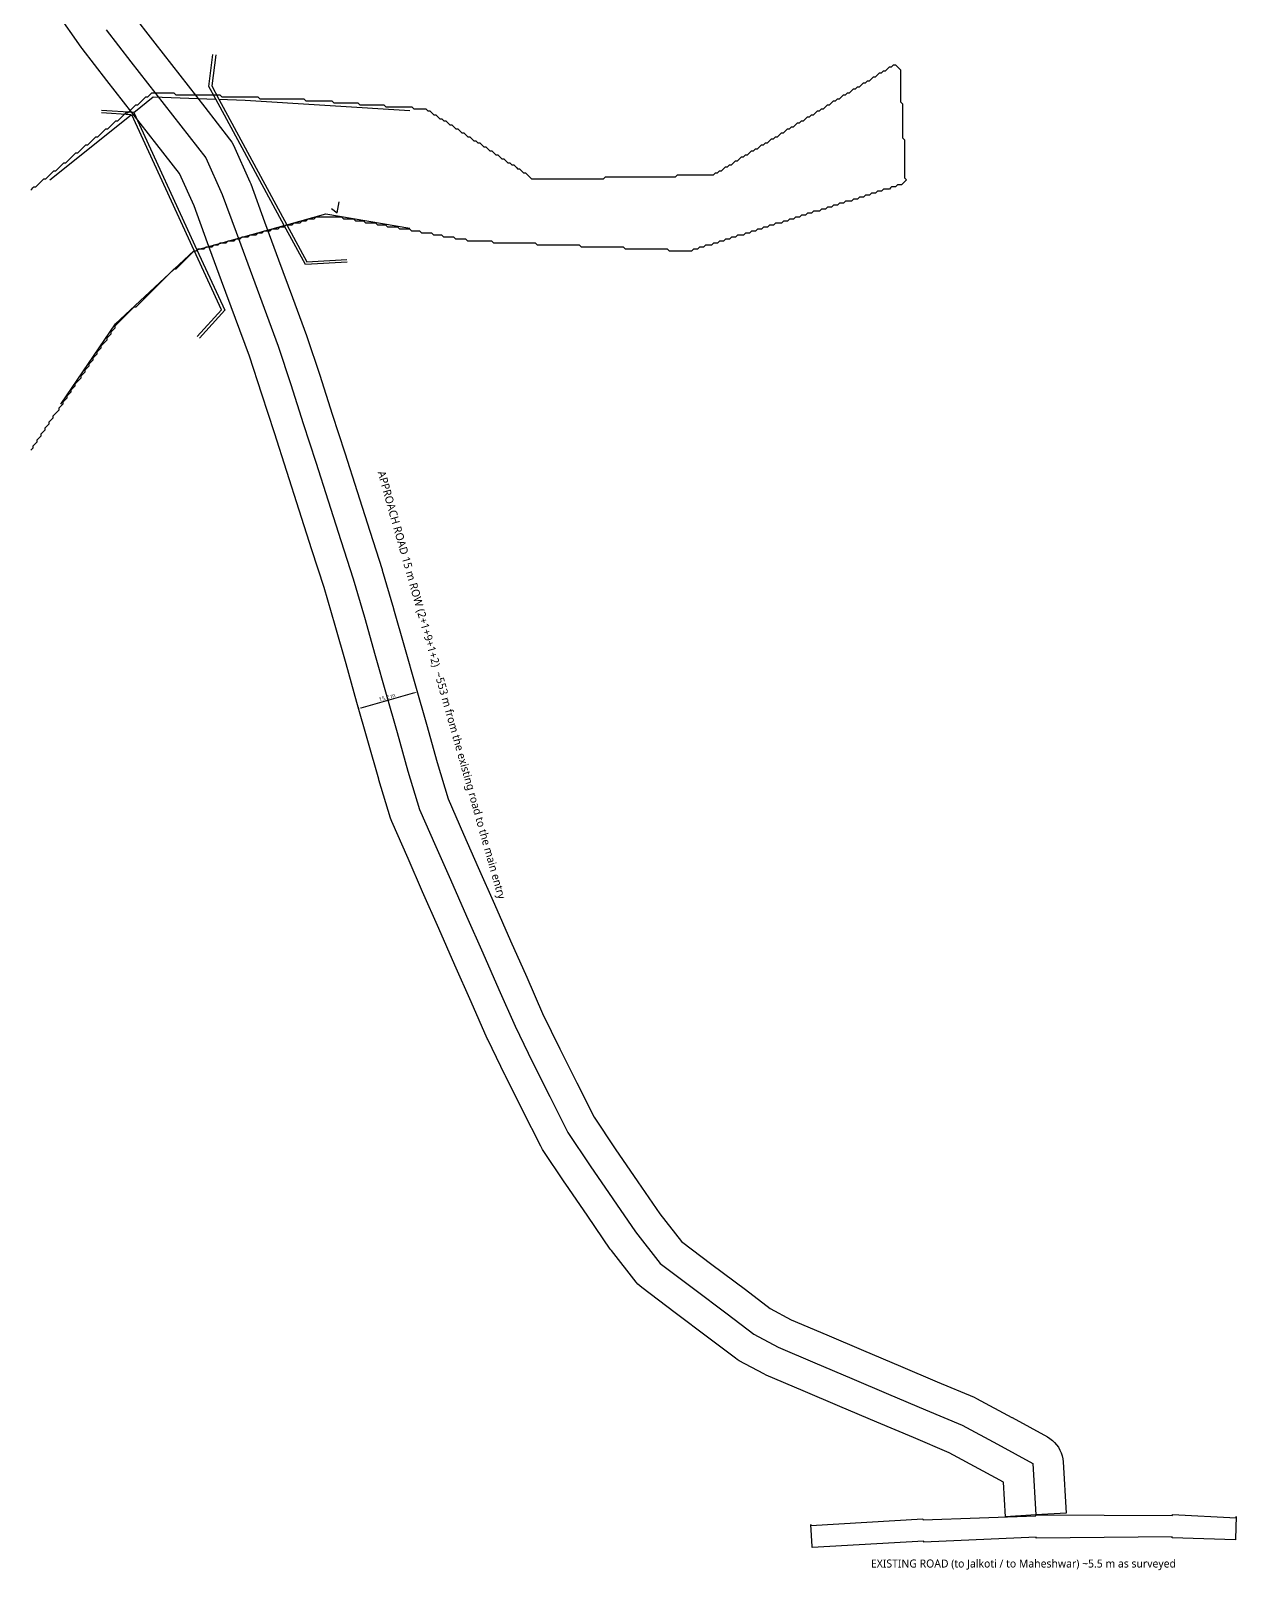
# Model space of a CAD drawing. Header units: metres. Extents: x 77 to 647, y -942 to -10.
# Drawn here: x 345.3 to 646.7, y -941.5 to -556.7 of the extents above; entities that cross this region are included whole.
import ezdxf
from ezdxf.enums import TextEntityAlignment as Align

# ---------------------------------------------------------------- set-up
doc = ezdxf.new("R2010")
doc.units = ezdxf.units.M
for name, color, linetype in [('APPROACH_ROAD', 8, 'Continuous'), ('BRIDGE', 1, 'Continuous'), ('DIM_ROADS', 4, 'Continuous'), ('EXISTING_ROAD', 250, 'Continuous'), ('ROAD_CENTRELINE', 9, 'Continuous'), ('ROAD_TEXT', 7, 'Continuous'), ('STREAM', 5, 'Continuous')]:
    doc.layers.add(name, color=color, linetype=linetype)
doc.styles.add('OpenSans', font='OpenSans-Regular.ttf')
doc.dimstyles.new('ROAD_M', dxfattribs={"dimtxt": 1, "dimasz": 0.6, "dimexe": 0.3, "dimexo": 0.25, "dimgap": 0.2, "dimtad": 1, "dimdec": 1, "dimtxsty": 'OpenSans', "dimcen": 2.5, "dimazin": 3, "dimtfac": 1, "dimtmove": 0, "dimatfit": 3})

# ---------------------------------------------------------------- blocks, each defined once
blk = doc.blocks.new('_CLOSEDFILLED')
at = {"color": 0, "linetype": 'BYBLOCK'}
blk.add_solid([(-1, 0.16), (0, 0), (-1, -0.16)], dxfattribs=at)
blk = doc.blocks.new('*D271')
at = {"color": 0}
for p, q in [((427.83, -725.94), (441.3, -722.12)), ((441.81, -721.72), (441.79, -721.67)), ((427.18, -725.86), (427.17, -725.81))]:
    blk.add_line(p, q, dxfattribs=at)
at = {"layer": 'Defpoints'}
for p in [(441.88, -721.96), (427.25, -726.1), (427.25, -726.1)]:
    blk.add_point(p, dxfattribs=at)
at = {"layer": 'DIM_ROADS', "color": 0, "xscale": 0.6, "yscale": 0.6}
for p, rotation in [((441.88, -721.96), 15.80945522745369), ((427.25, -726.1), 195.8094552274537)]:
    blk.add_blockref('_CLOSEDFILLED', p, dxfattribs=dict(at, rotation=rotation))
at = {"layer": 'DIM_ROADS', "color": 0, "insert": (434.37, -723.36), "char_height": 1, "attachment_point": 5, "rotation": 15.8095, "style": 'OpenSans'}
blk.add_mtext('15,2 m', dxfattribs=at)

msp = doc.modelspace()

# ---------------------------------------------------------------- linework, layer by layer
at = {"layer": 'APPROACH_ROAD'}
msp.add_lwpolyline([(370.2, -551.945), (376.305, -559.785), (382.532, -567.785), (388.76, -575.784), (394.988, -583.783), (395.5, -584.527), (395.919, -585.327), (400.042, -594.466), (400.247, -594.965), (403.738, -604.447), (407.229, -613.929), (410.721, -623.41), (414.212, -632.892), (414.29, -633.114), (417.502, -642.747), (417.528, -642.828), (420.638, -652.516), (423.748, -662.205), (426.858, -671.893), (430.042, -681.811), (433.101, -691.34), (433.157, -691.522), (435.974, -701.118), (435.994, -701.188), (438.718, -710.81), (441.443, -720.432), (444.167, -730.054), (446.874, -739.613), (449.611, -748.684), (453.496, -757.508), (457.155, -765.821), (461.189, -774.985), (465.222, -784.148), (469.256, -793.312), (473.229, -802.337), (477.533, -811.149), (481.813, -819.667), (486.149, -828.296), (491.406, -836.194), (497.037, -844.394), (502.561, -852.438), (507.984, -859.342), (515.561, -865.062), (523.926, -871.376), (530.135, -876.063), (535.409, -878.899), (544.292, -882.67), (553.498, -886.577), (562.704, -890.484), (571.91, -894.391), (581.116, -898.298), (581.74, -898.597), (590.58, -903.34), (590.642, -903.374), (599.444, -908.203), (600.097, -908.605), (600.706, -909.071), (601.264, -909.596), (601.767, -910.174), (602.209, -910.8), (602.586, -911.467), (602.894, -912.169), (603.13, -912.899), (603.29, -913.648), (603.375, -914.41), (604.147, -927.239), (596.56, -927.695), (588.974, -928.151), (588.454, -919.511), (583.362, -916.717), (574.858, -912.154), (565.971, -908.383), (556.766, -904.476), (547.56, -900.569), (538.354, -896.662), (529.148, -892.755), (528.517, -892.452), (522.421, -889.173), (521.92, -888.878), (521.442, -888.546), (514.768, -883.508), (506.403, -877.193), (498.038, -870.879), (497.533, -870.463), (497.066, -870.004), (496.64, -869.508), (490.457, -861.635), (490.169, -861.243), (484.507, -852.998), (478.845, -844.753), (478.784, -844.662), (473.24, -836.333), (472.775, -835.535), (468.231, -826.491), (463.932, -817.935), (463.894, -817.859), (459.505, -808.873), (459.378, -808.599), (455.344, -799.436), (451.31, -790.272), (447.277, -781.109), (443.243, -771.945), (439.584, -763.632), (435.513, -754.384), (435.193, -753.518), (432.303, -743.942), (432.267, -743.817), (429.542, -734.195), (426.818, -724.573), (424.093, -714.951), (421.379, -705.364), (418.599, -695.895), (415.569, -686.457), (412.386, -676.539), (409.276, -666.85), (406.166, -657.162), (403.068, -647.515), (399.908, -638.033), (396.457, -628.662), (392.966, -619.181), (389.474, -609.699), (386.076, -600.471), (382.437, -592.405), (376.767, -585.122), (370.539, -577.122), (364.311, -569.123), (358.083, -561.124), (357.844, -560.799), (351.8, -552.124)], dxfattribs=at)
at = {"layer": 'BRIDGE'}
for points in [[(389.767, -570.589), (390.82, -562.613)], [(391.52, -562.703), (390.493, -570.453)], [(371.042, -577.13), (375.885, -573.251)], [(375.885, -573.251), (391.49, -573.769)], [(391.49, -573.769), (389.767, -570.589)], [(390.493, -570.453), (392.305, -573.796)], [(362.984, -576.531), (370.988, -577.012)], [(371.042, -577.13), (386.817, -611.463)], [(408.614, -605.37), (391.49, -573.769)], [(392.305, -573.796), (398.888, -574.014)], [(392.305, -573.796), (409.311, -605.175)], [(398.888, -574.014), (440, -576.657)], [(350, -593.987), (370.352, -577.683)], [(370.352, -577.683), (362.938, -577.239)], [(386.128, -611.655), (370.524, -577.694)], [(421.828, -602.178), (422.327, -599.425)], [(409.311, -605.175), (419.057, -602.45)], [(419.057, -602.45), (440, -606.01)], [(420.447, -601.124), (421.828, -602.178)], [(386.817, -611.463), (408.614, -605.37)], [(413.915, -615.151), (408.614, -605.37)], [(409.311, -605.175), (414.323, -614.425)], [(366.463, -629.942), (386.005, -611.69)], [(392.919, -626.435), (386.128, -611.655)], [(386.817, -611.463), (393.755, -626.562)], [(424.353, -614.561), (413.915, -615.151)], [(414.323, -614.425), (424.317, -613.852)], [(386.896, -633.094), (392.919, -626.435)], [(393.755, -626.562), (387.413, -633.576)], [(352.801, -650), (366.463, -629.942)]]:
    msp.add_lwpolyline(points, dxfattribs=at)
at = {"layer": 'EXISTING_ROAD'}
msp.add_lwpolyline([(540.269, -930.057), (540.288, -930.311), (568.333, -928.703), (568.351, -928.958), (596.56, -927.94), (596.56, -927.695), (630.72, -927.849), (630.729, -927.595), (646.655, -928.385), (646.664, -928.131), (646.474, -933.682), (646.464, -933.927), (630.638, -933.4), (630.638, -933.146), (596.669, -933.491), (596.66, -933.246), (568.578, -934.5), (568.569, -934.245), (540.642, -935.844), (540.633, -935.599), (540.269, -930.057)], close=True, dxfattribs=at)
at = {"layer": 'ROAD_CENTRELINE'}
msp.add_lwpolyline([(364.08, -556.455), (370.308, -564.454), (376.536, -572.453), (382.764, -580.453), (388.992, -588.452), (393.115, -597.591), (396.606, -607.073), (400.098, -616.555), (403.589, -626.036), (407.08, -635.518), (410.292, -645.151), (413.402, -654.839), (416.512, -664.528), (419.622, -674.216), (422.806, -684.134), (425.865, -693.663), (428.682, -703.259), (431.406, -712.881), (434.13, -722.503), (436.855, -732.124), (439.579, -741.746), (442.469, -751.322), (446.54, -760.57), (450.199, -768.883), (454.233, -778.047), (458.266, -787.21), (462.3, -796.374), (466.334, -805.537), (470.723, -814.523), (475.022, -823.079), (479.566, -832.122), (485.11, -840.451), (490.772, -848.696), (496.434, -856.941), (502.617, -864.813), (510.982, -871.128), (519.347, -877.442), (526.021, -882.48), (532.117, -885.759), (541.323, -889.666), (550.529, -893.573), (559.735, -897.48), (568.941, -901.387), (578.146, -905.294), (586.986, -910.037), (595.789, -914.866), (596.56, -927.695)], dxfattribs=at)
at = {"layer": 'STREAM'}
msp.add_lwpolyline([(345.25, -596.5), (345.5, -596.25), (345.75, -596), (346, -595.75), (346.5, -595.75), (346.75, -595.5), (347, -595.25), (347.25, -595), (347.5, -594.75), (347.75, -594.5), (348, -594.25), (348.25, -594), (348.5, -593.75), (349, -593.75), (349.25, -593.5), (349.5, -593.25), (349.75, -593), (350, -592.75), (350.25, -592.5), (350.5, -592.25), (350.75, -592), (351, -591.75), (351.5, -591.75), (351.75, -591.5), (352, -591.25), (352.25, -591), (352.5, -590.75), (352.75, -590.5), (353, -590.25), (353.25, -590), (353.5, -589.75), (354, -589.75), (354.25, -589.5), (354.5, -589.25), (354.75, -589), (355, -588.75), (355.25, -588.5), (355.5, -588.25), (355.75, -588), (356, -587.75), (356.25, -587.5), (356.5, -587.25), (357, -587.25), (357.25, -587), (357.5, -586.75), (357.75, -586.5), (358, -586.25), (358.25, -586), (358.5, -585.75), (358.75, -585.5), (359, -585.25), (359.5, -585.25), (359.75, -585), (360, -584.75), (360.25, -584.5), (360.5, -584.25), (360.75, -584), (361, -583.75), (361.25, -583.5), (361.5, -583.25), (362, -583.25), (362.25, -583), (362.5, -582.75), (362.75, -582.5), (363, -582.25), (363.25, -582), (363.5, -581.75), (363.75, -581.5), (364, -581.25), (364.5, -581.25), (364.75, -581), (365, -580.75), (365.25, -580.5), (365.5, -580.25), (365.75, -580), (366, -579.75), (366.25, -579.5), (366.5, -579.25), (367, -579.25), (367.25, -579), (367.5, -578.75), (367.75, -578.5), (368, -578.25), (368.25, -578), (368.5, -577.75), (368.75, -577.5), (369, -577.25), (369.5, -577.25), (369.75, -577), (370, -576.75), (370.25, -576.5), (370.5, -576.25), (370.75, -576), (371, -575.75), (371.25, -575.5), (371.5, -575.25), (372, -575.25), (372.25, -575), (372.5, -574.75), (372.75, -574.5), (373, -574.25), (373.25, -574), (373.5, -573.75), (373.75, -573.5), (374, -573.25), (374.5, -573.25), (374.75, -573), (375, -572.75), (375.25, -572.5), (375.5, -572.25), (376, -572.25), (376.5, -572.25), (377, -572.25), (377.5, -572.25), (378, -572.25), (378.5, -572.25), (379, -572.25), (379.5, -572.25), (380, -572.25), (380.5, -572.25), (381, -572.25), (381.25, -572.5), (381.5, -572.75), (382, -572.75), (382.5, -572.75), (383, -572.75), (383.5, -572.75), (384, -572.75), (384.5, -572.75), (385, -572.75), (385.5, -572.75), (386, -572.75), (386.5, -572.75), (387, -572.75), (387.5, -572.75), (388, -572.75), (388.5, -572.75), (389, -572.75), (389.5, -572.75), (390, -572.75), (390.5, -572.75), (391, -572.75), (391.5, -572.75), (392, -572.75), (392.5, -572.75), (392.75, -573), (393, -573.25), (393.5, -573.25), (394, -573.25), (394.5, -573.25), (395, -573.25), (395.5, -573.25), (396, -573.25), (396.5, -573.25), (397, -573.25), (397.5, -573.25), (398, -573.25), (398.5, -573.25), (399, -573.25), (399.5, -573.25), (400, -573.25), (400.5, -573.25), (401, -573.25), (401.5, -573.25), (402, -573.25), (402.25, -573.5), (402.5, -573.75), (403, -573.75), (403.5, -573.75), (404, -573.75), (404.5, -573.75), (405, -573.75), (405.5, -573.75), (406, -573.75), (406.5, -573.75), (407, -573.75), (407.5, -573.75), (408, -573.75), (408.5, -573.75), (409, -573.75), (409.5, -573.75), (410, -573.75), (410.5, -573.75), (411, -573.75), (411.5, -573.75), (412, -573.75), (412.5, -573.75), (413, -573.75), (413.5, -573.75), (413.75, -574), (414, -574.25), (414.5, -574.25), (415, -574.25), (415.5, -574.25), (416, -574.25), (416.5, -574.25), (417, -574.25), (417.5, -574.25), (418, -574.25), (418.5, -574.25), (419, -574.25), (419.5, -574.25), (420, -574.25), (420.5, -574.25), (420.75, -574.5), (421, -574.75), (421.5, -574.75), (422, -574.75), (422.5, -574.75), (423, -574.75), (423.5, -574.75), (424, -574.75), (424.5, -574.75), (425, -574.75), (425.5, -574.75), (426, -574.75), (426.5, -574.75), (427, -574.75), (427.25, -575), (427.5, -575.25), (428, -575.25), (428.5, -575.25), (429, -575.25), (429.5, -575.25), (430, -575.25), (430.5, -575.25), (431, -575.25), (431.5, -575.25), (432, -575.25), (432.5, -575.25), (433, -575.25), (433.5, -575.25), (433.75, -575.5), (434, -575.75), (434.5, -575.75), (435, -575.75), (435.5, -575.75), (436, -575.75), (436.5, -575.75), (437, -575.75), (437.5, -575.75), (438, -575.75), (438.5, -575.75), (439, -575.75), (439.5, -575.75), (440, -575.75), (440.5, -575.75), (440.75, -576), (441, -576.25), (441.5, -576.25), (442, -576.25), (442.5, -576.25), (443, -576.25), (443.5, -576.25), (444, -576.25), (444.25, -576.5), (444.5, -576.75), (445, -576.75), (445.25, -577), (445.5, -577.25), (445.75, -577.5), (446, -577.75), (446.5, -577.75), (446.75, -578), (447, -578.25), (447.25, -578.5), (447.5, -578.75), (448, -578.75), (448.25, -579), (448.5, -579.25), (449, -579.25), (449.25, -579.5), (449.5, -579.75), (449.75, -580), (450, -580.25), (450.5, -580.25), (450.75, -580.5), (451, -580.75), (451.25, -581), (451.5, -581.25), (452, -581.25), (452.25, -581.5), (452.5, -581.75), (452.75, -582), (453, -582.25), (453.5, -582.25), (453.75, -582.5), (454, -582.75), (454.25, -583), (454.5, -583.25), (455, -583.25), (455.25, -583.5), (455.5, -583.75), (455.75, -584), (456, -584.25), (456.5, -584.25), (456.75, -584.5), (457, -584.75), (457.5, -584.75), (457.75, -585), (458, -585.25), (458.25, -585.5), (458.5, -585.75), (459, -585.75), (459.25, -586), (459.5, -586.25), (459.75, -586.5), (460, -586.75), (460.5, -586.75), (460.75, -587), (461, -587.25), (461.25, -587.5), (461.5, -587.75), (462, -587.75), (462.25, -588), (462.5, -588.25), (462.75, -588.5), (463, -588.75), (463.5, -588.75), (463.75, -589), (464, -589.25), (464.25, -589.5), (464.5, -589.75), (465, -589.75), (465.25, -590), (465.5, -590.25), (466, -590.25), (466.25, -590.5), (466.5, -590.75), (466.75, -591), (467, -591.25), (467.5, -591.25), (467.75, -591.5), (468, -591.75), (468.25, -592), (468.5, -592.25), (469, -592.25), (469.25, -592.5), (469.5, -592.75), (469.75, -593), (470, -593.25), (470.25, -593.5), (470.5, -593.75), (471, -593.75), (471.5, -593.75), (472, -593.75), (472.5, -593.75), (473, -593.75), (473.5, -593.75), (474, -593.75), (474.5, -593.75), (475, -593.75), (475.5, -593.75), (476, -593.75), (476.5, -593.75), (477, -593.75), (477.5, -593.75), (478, -593.75), (478.5, -593.75), (479, -593.75), (479.5, -593.75), (480, -593.75), (480.5, -593.75), (481, -593.75), (481.5, -593.75), (482, -593.75), (482.5, -593.75), (483, -593.75), (483.5, -593.75), (484, -593.75), (484.5, -593.75), (485, -593.75), (485.5, -593.75), (486, -593.75), (486.5, -593.75), (487, -593.75), (487.5, -593.75), (488, -593.75), (488.5, -593.75), (488.75, -593.5), (489, -593.25), (489.5, -593.25), (490, -593.25), (490.5, -593.25), (491, -593.25), (491.5, -593.25), (492, -593.25), (492.5, -593.25), (493, -593.25), (493.5, -593.25), (494, -593.25), (494.5, -593.25), (495, -593.25), (495.5, -593.25), (496, -593.25), (496.5, -593.25), (497, -593.25), (497.5, -593.25), (498, -593.25), (498.5, -593.25), (499, -593.25), (499.5, -593.25), (500, -593.25), (500.5, -593.25), (501, -593.25), (501.5, -593.25), (502, -593.25), (502.5, -593.25), (503, -593.25), (503.5, -593.25), (504, -593.25), (504.5, -593.25), (505, -593.25), (505.5, -593.25), (506, -593.25), (506.5, -593.25), (506.75, -593), (507, -592.75), (507.5, -592.75), (508, -592.75), (508.5, -592.75), (509, -592.75), (509.5, -592.75), (510, -592.75), (510.5, -592.75), (511, -592.75), (511.5, -592.75), (512, -592.75), (512.5, -592.75), (513, -592.75), (513.5, -592.75), (514, -592.75), (514.5, -592.75), (515, -592.75), (515.5, -592.75), (516, -592.75), (516.25, -592.5), (516.5, -592.25), (517, -592.25), (517.25, -592), (517.5, -591.75), (518, -591.75), (518.25, -591.5), (518.5, -591.25), (518.75, -591), (519, -590.75), (519.5, -590.75), (519.75, -590.5), (520, -590.25), (520.5, -590.25), (520.75, -590), (521, -589.75), (521.25, -589.5), (521.5, -589.25), (522, -589.25), (522.25, -589), (522.5, -588.75), (522.75, -588.5), (523, -588.25), (523.5, -588.25), (523.75, -588), (524, -587.75), (524.5, -587.75), (524.75, -587.5), (525, -587.25), (525.25, -587), (525.5, -586.75), (526, -586.75), (526.25, -586.5), (526.5, -586.25), (527, -586.25), (527.25, -586), (527.5, -585.75), (527.75, -585.5), (528, -585.25), (528.5, -585.25), (528.75, -585), (529, -584.75), (529.5, -584.75), (529.75, -584.5), (530, -584.25), (530.25, -584), (530.5, -583.75), (531, -583.75), (531.25, -583.5), (531.5, -583.25), (532, -583.25), (532.25, -583), (532.5, -582.75), (532.75, -582.5), (533, -582.25), (533.5, -582.25), (533.75, -582), (534, -581.75), (534.25, -581.5), (534.5, -581.25), (535, -581.25), (535.25, -581), (535.5, -580.75), (536, -580.75), (536.25, -580.5), (536.5, -580.25), (536.75, -580), (537, -579.75), (537.5, -579.75), (537.75, -579.5), (538, -579.25), (538.5, -579.25), (538.75, -579), (539, -578.75), (539.25, -578.5), (539.5, -578.25), (540, -578.25), (540.25, -578), (540.5, -577.75), (541, -577.75), (541.25, -577.5), (541.5, -577.25), (541.75, -577), (542, -576.75), (542.5, -576.75), (542.75, -576.5), (543, -576.25), (543.5, -576.25), (543.75, -576), (544, -575.75), (544.25, -575.5), (544.5, -575.25), (545, -575.25), (545.25, -575), (545.5, -574.75), (545.75, -574.5), (546, -574.25), (546.5, -574.25), (546.75, -574), (547, -573.75), (547.5, -573.75), (547.75, -573.5), (548, -573.25), (548.25, -573), (548.5, -572.75), (549, -572.75), (549.25, -572.5), (549.5, -572.25), (550, -572.25), (550.25, -572), (550.5, -571.75), (550.75, -571.5), (551, -571.25), (551.5, -571.25), (551.75, -571), (552, -570.75), (552.5, -570.75), (552.75, -570.5), (553, -570.25), (553.25, -570), (553.5, -569.75), (554, -569.75), (554.25, -569.5), (554.5, -569.25), (555, -569.25), (555.25, -569), (555.5, -568.75), (555.75, -568.5), (556, -568.25), (556.5, -568.25), (556.75, -568), (557, -567.75), (557.25, -567.5), (557.5, -567.25), (558, -567.25), (558.25, -567), (558.5, -566.75), (559, -566.75), (559.25, -566.5), (559.5, -566.25), (559.75, -566), (560, -565.75), (560.5, -565.75), (560.75, -565.5), (561, -565.25), (561.5, -565.25), (561.75, -565.5), (562, -565.75), (562.25, -566), (562.5, -566.25), (562.75, -566.5), (562.75, -567), (562.75, -567.5), (562.75, -568), (562.75, -568.5), (562.75, -569), (562.75, -569.5), (562.75, -570), (562.75, -570.5), (562.75, -571), (562.75, -571.5), (562.75, -572), (562.75, -572.5), (562.75, -573), (562.75, -573.5), (562.75, -574), (562.75, -574.5), (563, -574.75), (563.25, -575), (563.25, -575.5), (563.25, -576), (563.25, -576.5), (563.25, -577), (563.25, -577.5), (563.25, -578), (563.25, -578.5), (563.25, -579), (563.25, -579.5), (563.25, -580), (563.25, -580.5), (563.25, -581), (563.25, -581.5), (563.25, -582), (563.25, -582.5), (563.25, -583), (563.25, -583.5), (563.5, -583.75), (563.75, -584), (563.75, -584.5), (563.75, -585), (563.75, -585.5), (563.75, -586), (563.75, -586.5), (563.75, -587), (563.75, -587.5), (563.75, -588), (563.75, -588.5), (563.75, -589), (563.75, -589.5), (563.75, -590), (563.75, -590.5), (563.75, -591), (563.75, -591.5), (563.75, -592), (563.75, -592.5), (563.75, -593), (563.75, -593.5), (564, -593.75), (564.25, -594), (564, -594.25), (563.75, -594.5), (563.5, -594.75), (563.25, -595), (563, -595.25), (562.5, -595.25), (562, -595.25), (561.75, -595.5), (561.5, -595.75), (561, -595.75), (560.5, -595.75), (560.25, -596), (560, -596.25), (559.5, -596.25), (559, -596.25), (558.5, -596.25), (558.25, -596.5), (558, -596.75), (557.5, -596.75), (557, -596.75), (556.75, -597), (556.5, -597.25), (556, -597.25), (555.5, -597.25), (555.25, -597.5), (555, -597.75), (554.5, -597.75), (554, -597.75), (553.75, -598), (553.5, -598.25), (553, -598.25), (552.5, -598.25), (552.25, -598.5), (552, -598.75), (551.5, -598.75), (551, -598.75), (550.75, -599), (550.5, -599.25), (550, -599.25), (549.5, -599.25), (549, -599.25), (548.75, -599.5), (548.5, -599.75), (548, -599.75), (547.5, -599.75), (547.25, -600), (547, -600.25), (546.5, -600.25), (546, -600.25), (545.75, -600.5), (545.5, -600.75), (545, -600.75), (544.5, -600.75), (544.25, -601), (544, -601.25), (543.5, -601.25), (543, -601.25), (542.75, -601.5), (542.5, -601.75), (542, -601.75), (541.5, -601.75), (541, -601.75), (540.75, -602), (540.5, -602.25), (540, -602.25), (539.5, -602.25), (539.25, -602.5), (539, -602.75), (538.5, -602.75), (538, -602.75), (537.75, -603), (537.5, -603.25), (537, -603.25), (536.5, -603.25), (536.25, -603.5), (536, -603.75), (535.5, -603.75), (535, -603.75), (534.75, -604), (534.5, -604.25), (534, -604.25), (533.5, -604.25), (533.25, -604.5), (533, -604.75), (532.5, -604.75), (532, -604.75), (531.5, -604.75), (531.25, -605), (531, -605.25), (530.5, -605.25), (530, -605.25), (529.75, -605.5), (529.5, -605.75), (529, -605.75), (528.5, -605.75), (528.25, -606), (528, -606.25), (527.5, -606.25), (527, -606.25), (526.75, -606.5), (526.5, -606.75), (526, -606.75), (525.5, -606.75), (525.25, -607), (525, -607.25), (524.5, -607.25), (524, -607.25), (523.75, -607.5), (523.5, -607.75), (523, -607.75), (522.5, -607.75), (522, -607.75), (521.75, -608), (521.5, -608.25), (521, -608.25), (520.5, -608.25), (520.25, -608.5), (520, -608.75), (519.5, -608.75), (519, -608.75), (518.75, -609), (518.5, -609.25), (518, -609.25), (517.5, -609.25), (517.25, -609.5), (517, -609.75), (516.5, -609.75), (516, -609.75), (515.75, -610), (515.5, -610.25), (515, -610.25), (514.5, -610.25), (514, -610.25), (513.75, -610.5), (513.5, -610.75), (513, -610.75), (512.5, -610.75), (512.25, -611), (512, -611.25), (511.5, -611.25), (511, -611.25), (510.75, -611.5), (510.5, -611.75), (510, -611.75), (509.5, -611.75), (509, -611.75), (508.5, -611.75), (508, -611.75), (507.5, -611.75), (507, -611.75), (506.5, -611.75), (506, -611.75), (505.5, -611.75), (505, -611.75), (504.75, -611.5), (504.5, -611.25), (504, -611.25), (503.5, -611.25), (503, -611.25), (502.5, -611.25), (502, -611.25), (501.5, -611.25), (501, -611.25), (500.5, -611.25), (500, -611.25), (499.5, -611.25), (499, -611.25), (498.5, -611.25), (498, -611.25), (497.5, -611.25), (497, -611.25), (496.5, -611.25), (496, -611.25), (495.5, -611.25), (495, -611.25), (494.5, -611.25), (494, -611.25), (493.75, -611), (493.5, -610.75), (493, -610.75), (492.5, -610.75), (492, -610.75), (491.5, -610.75), (491, -610.75), (490.5, -610.75), (490, -610.75), (489.5, -610.75), (489, -610.75), (488.5, -610.75), (488, -610.75), (487.5, -610.75), (487, -610.75), (486.5, -610.75), (486, -610.75), (485.5, -610.75), (485, -610.75), (484.5, -610.75), (484, -610.75), (483.5, -610.75), (483, -610.75), (482.75, -610.5), (482.5, -610.25), (482, -610.25), (481.5, -610.25), (481, -610.25), (480.5, -610.25), (480, -610.25), (479.5, -610.25), (479, -610.25), (478.5, -610.25), (478, -610.25), (477.5, -610.25), (477, -610.25), (476.5, -610.25), (476, -610.25), (475.5, -610.25), (475, -610.25), (474.5, -610.25), (474, -610.25), (473.5, -610.25), (473, -610.25), (472.5, -610.25), (472, -610.25), (471.75, -610), (471.5, -609.75), (471, -609.75), (470.5, -609.75), (470, -609.75), (469.5, -609.75), (469, -609.75), (468.5, -609.75), (468, -609.75), (467.5, -609.75), (467, -609.75), (466.5, -609.75), (466, -609.75), (465.5, -609.75), (465, -609.75), (464.5, -609.75), (464, -609.75), (463.5, -609.75), (463, -609.75), (462.5, -609.75), (462, -609.75), (461.5, -609.75), (461, -609.75), (460.75, -609.5), (460.5, -609.25), (460, -609.25), (459.5, -609.25), (459, -609.25), (458.5, -609.25), (458, -609.25), (457.5, -609.25), (457, -609.25), (456.5, -609.25), (456, -609.25), (455.5, -609.25), (455, -609.25), (454.5, -609.25), (454.25, -609), (454, -608.75), (453.5, -608.75), (453, -608.75), (452.5, -608.75), (452, -608.75), (451.5, -608.75), (451.25, -608.5), (451, -608.25), (450.5, -608.25), (450, -608.25), (449.5, -608.25), (449, -608.25), (448.5, -608.25), (448.25, -608), (448, -607.75), (447.5, -607.75), (447, -607.75), (446.5, -607.75), (446, -607.75), (445.75, -607.5), (445.5, -607.25), (445, -607.25), (444.5, -607.25), (444, -607.25), (443.5, -607.25), (443, -607.25), (442.75, -607), (442.5, -606.75), (442, -606.75), (441.5, -606.75), (441, -606.75), (440.5, -606.75), (440.25, -606.5), (440, -606.25), (439.5, -606.25), (439, -606.25), (438.5, -606.25), (438, -606.25), (437.5, -606.25), (437.25, -606), (437, -605.75), (436.5, -605.75), (436, -605.75), (435.5, -605.75), (435, -605.75), (434.5, -605.75), (434.25, -605.5), (434, -605.25), (433.5, -605.25), (433, -605.25), (432.5, -605.25), (432, -605.25), (431.75, -605), (431.5, -604.75), (431, -604.75), (430.5, -604.75), (430, -604.75), (429.5, -604.75), (429, -604.75), (428.75, -604.5), (428.5, -604.25), (428, -604.25), (427.5, -604.25), (427, -604.25), (426.5, -604.25), (426.25, -604), (426, -603.75), (425.5, -603.75), (425, -603.75), (424.5, -603.75), (424, -603.75), (423.5, -603.75), (423.25, -603.5), (423, -603.25), (422.5, -603.25), (422, -603.25), (421.5, -603.25), (421, -603.25), (420.5, -603.25), (420, -603.25), (419.5, -603.25), (419, -603.25), (418.5, -603.25), (418, -603.25), (417.5, -603.25), (417, -603.25), (416.5, -603.25), (416.25, -603.5), (416, -603.75), (415.5, -603.75), (415, -603.75), (414.5, -603.75), (414.25, -604), (414, -604.25), (413.5, -604.25), (413, -604.25), (412.75, -604.5), (412.5, -604.75), (412, -604.75), (411.5, -604.75), (411, -604.75), (410.75, -605), (410.5, -605.25), (410, -605.25), (409.5, -605.25), (409, -605.25), (408.75, -605.5), (408.5, -605.75), (408, -605.75), (407.5, -605.75), (407.25, -606), (407, -606.25), (406.5, -606.25), (406, -606.25), (405.5, -606.25), (405.25, -606.5), (405, -606.75), (404.5, -606.75), (404, -606.75), (403.5, -606.75), (403.25, -607), (403, -607.25), (402.5, -607.25), (402, -607.25), (401.75, -607.5), (401.5, -607.75), (401, -607.75), (400.5, -607.75), (400, -607.75), (399.75, -608), (399.5, -608.25), (399, -608.25), (398.5, -608.25), (398, -608.25), (397.75, -608.5), (397.5, -608.75), (397, -608.75), (396.5, -608.75), (396.25, -609), (396, -609.25), (395.5, -609.25), (395, -609.25), (394.5, -609.25), (394.25, -609.5), (394, -609.75), (393.5, -609.75), (393, -609.75), (392.5, -609.75), (392.25, -610), (392, -610.25), (391.5, -610.25), (391, -610.25), (390.75, -610.5), (390.5, -610.75), (390, -610.75), (389.5, -610.75), (389, -610.75), (388.75, -611), (388.5, -611.25), (388, -611.25), (387.5, -611.25), (387, -611.25), (386.75, -611.5), (386.5, -611.75), (386, -611.75), (385.75, -612), (385.5, -612.25), (385.25, -612.5), (385, -612.75), (384.75, -613), (384.5, -613.25), (384.25, -613.5), (384, -613.75), (383.75, -614), (383.5, -614.25), (383.25, -614.5), (383, -614.75), (382.75, -615), (382.5, -615.25), (382.25, -615.5), (382, -615.75), (381.75, -616), (381.5, -616.25), (381, -616.25), (380.75, -616.5), (380.5, -616.75), (380.25, -617), (380, -617.25), (379.75, -617.5), (379.5, -617.75), (379.25, -618), (379, -618.25), (378.75, -618.5), (378.5, -618.75), (378.25, -619), (378, -619.25), (377.75, -619.5), (377.5, -619.75), (377.25, -620), (377, -620.25), (376.75, -620.5), (376.5, -620.75), (376.25, -621), (376, -621.25), (375.75, -621.5), (375.5, -621.75), (375.25, -622), (375, -622.25), (374.75, -622.5), (374.5, -622.75), (374.25, -623), (374, -623.25), (373.75, -623.5), (373.5, -623.75), (373.25, -624), (373, -624.25), (372.75, -624.5), (372.5, -624.75), (372.25, -625), (372, -625.25), (371.75, -625.5), (371.5, -625.75), (371, -625.75), (370.75, -626), (370.5, -626.25), (370.25, -626.5), (370, -626.75), (369.75, -627), (369.5, -627.25), (369.25, -627.5), (369, -627.75), (368.75, -628), (368.5, -628.25), (368.25, -628.5), (368, -628.75), (367.75, -629), (367.5, -629.25), (367.25, -629.5), (367, -629.75), (366.75, -630), (366.5, -630.25), (366.25, -630.5), (366.25, -631), (366, -631.25), (365.75, -631.5), (365.5, -631.75), (365.25, -632), (365.25, -632.5), (365, -632.75), (364.75, -633), (364.5, -633.25), (364.25, -633.5), (364.25, -634), (364, -634.25), (363.75, -634.5), (363.5, -634.75), (363.25, -635), (363, -635.25), (362.75, -635.5), (362.75, -636), (362.5, -636.25), (362.25, -636.5), (362, -636.75), (361.75, -637), (361.75, -637.5), (361.5, -637.75), (361.25, -638), (361, -638.25), (360.75, -638.5), (360.75, -639), (360.5, -639.25), (360.25, -639.5), (360, -639.75), (359.75, -640), (359.75, -640.5), (359.5, -640.75), (359.25, -641), (359, -641.25), (358.75, -641.5), (358.75, -642), (358.5, -642.25), (358.25, -642.5), (358, -642.75), (357.75, -643), (357.75, -643.5), (357.5, -643.75), (357.25, -644), (357, -644.25), (356.75, -644.5), (356.5, -644.75), (356.25, -645), (356.25, -645.5), (356, -645.75), (355.75, -646), (355.5, -646.25), (355.25, -646.5), (355.25, -647), (355, -647.25), (354.75, -647.5), (354.5, -647.75), (354.25, -648), (354.25, -648.5), (354, -648.75), (353.75, -649), (353.5, -649.25), (353.25, -649.5), (353.25, -650), (353, -650.25), (352.75, -650.5), (352.5, -650.75), (352.25, -651), (352.25, -651.5), (352, -651.75), (351.75, -652), (351.5, -652.25), (351.25, -652.5), (351, -652.75), (350.75, -653), (350.75, -653.5), (350.5, -653.75), (350.25, -654), (350, -654.25), (349.75, -654.5), (349.75, -655), (349.5, -655.25), (349.25, -655.5), (349, -655.75), (348.75, -656), (348.75, -656.5), (348.5, -656.75), (348.25, -657), (348, -657.25), (347.75, -657.5), (347.75, -658), (347.5, -658.25), (347.25, -658.5), (347, -658.75), (346.75, -659), (346.75, -659.5), (346.5, -659.75), (346.25, -660), (346, -660.25), (345.75, -660.5), (345.75, -661), (345.5, -661.25), (345.25, -661.5)], dxfattribs=at)

# ---------------------------------------------------------------- texts
at = {"layer": 'ROAD_TEXT', "style": 'OpenSans'}
msp.add_text('APPROACH ROAD 15 m ROW (2+1+9+1+2)  ~553 m from the existing road to the main entry', height=2, rotation=-74.19054, dxfattribs=at).set_placement((448.034, -720.217), align=Align.MIDDLE_CENTER)
msp.add_text('EXISTING ROAD (to Jalkoti / to Maheshwar) ~5.5 m as surveyed', height=2, dxfattribs=at).set_placement((593.467, -939.844), align=Align.MIDDLE_CENTER)

# ---------------------------------------------------------------- dimensions: what is measured, and where the dimension line sits
at = {"layer": 'DIM_ROADS'}
dim = msp.add_linear_dim(base=(427.251, -726.102), p1=(427.251, -726.102), p2=(441.876, -721.961), angle=15.80946, dimstyle='ROAD_M', dxfattribs=at)
dim.commit()
dim.dimension.update_dxf_attribs({"geometry": '*D271', "text_midpoint": (434.373, -723.358)})

doc.saveas('drawing.dxf')
